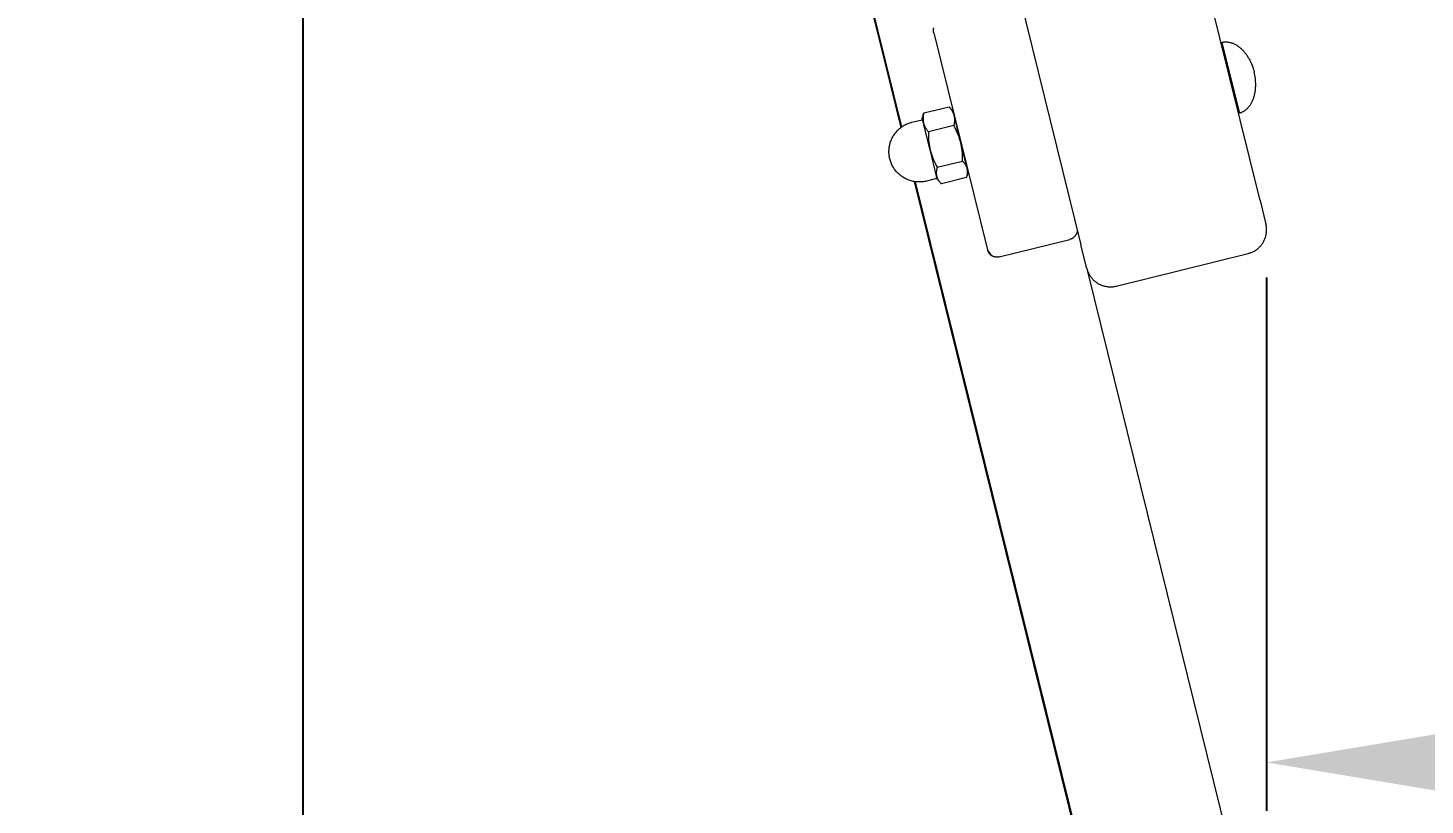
# Model space of a CAD drawing. Header units: millimetres. Extents: x -253 to 4295, y -442 to 2895.
# Drawn here: x 3233.6 to 3521.3, y 2589.8 to 2749.8 of the extents above; entities that cross this region are included whole.
import ezdxf

# ---------------------------------------------------------------- set-up
doc = ezdxf.new("R2010")
doc.units = ezdxf.units.MM
doc.layers.add('ZANO_R', color=7, linetype='Continuous', lineweight=0)
doc.layers.add('ZANO_W', color=1, linetype='Continuous', lineweight=0)
doc.styles.add('Arial', font='arial.ttf')
doc.styles.get("Standard").update_dxf_attribs({"font": 'ARIALUNI.TTF'})
doc.dimstyles.new('pl i ang', dxfattribs={"dimtxt": 50, "dimasz": 50, "dimexe": 1.25, "dimexo": 0.625, "dimgap": 10, "dimtad": 1, "dimtoh": 1, "dimtxsty": 'Standard', "dimcen": 2.5, "dimclrd": 1, "dimclre": 1, "dimclrt": 1, "dimadec": 0, "dimazin": 0, "dimtfac": 1, "dimtmove": 0, "dimatfit": 3, "dimfxl": 1, "dimarcsym": 1})

# ---------------------------------------------------------------- blocks, each defined once
blk = doc.blocks.new('*D395')
at = {"layer": 'ZANO_W', "color": 1, "lineweight": -2}
for p, q in [((3370, 2894.55), (3280.27, 2894.55)), ((3290.27, 2124.43), (3290.27, 2854.55)), ((3343, 2084.43), (3280.27, 2084.43))]:
    blk.add_line(p, q, dxfattribs=at)
at = {"layer": 'ZANO_W', "color": 1}
for points in [[(3296.94, 2854.55), (3283.6, 2854.55), (3290.27, 2894.55)], [(3283.6, 2124.43), (3296.94, 2124.43), (3290.27, 2084.43)]]:
    blk.add_solid(points, dxfattribs=at)
at = {"layer": 'ZANO_W', "color": 1, "insert": (3259.85, 2489.49), "char_height": 40, "attachment_point": 5, "rotation": 90, "style": 'Arial'}
blk.add_mtext('810', dxfattribs=at)
blk = doc.blocks.new('*D396')
at = {"layer": 'ZANO_W', "color": 1, "lineweight": -2}
for p, q in [((3488.7, 2698.4), (3488.7, 2588.57)), ((3931.85, 2465.46), (3931.85, 2608.57)), ((3528.7, 2598.57), (3891.85, 2598.57))]:
    blk.add_line(p, q, dxfattribs=at)
at = {"layer": 'ZANO_W', "color": 1}
for points in [[(3528.7, 2605.24), (3528.7, 2591.9), (3488.7, 2598.57)], [(3891.85, 2591.9), (3891.85, 2605.24), (3931.85, 2598.57)]]:
    blk.add_solid(points, dxfattribs=at)
at = {"layer": 'ZANO_W', "color": 1, "insert": (3710.28, 2629.01), "char_height": 40, "attachment_point": 5, "style": 'Arial'}
blk.add_mtext('443', dxfattribs=at)

msp = doc.modelspace()

# ---------------------------------------------------------------- linework, layer by layer
at = {"layer": 'ZANO_R'}
for p, q in [((3487.36, 2714.26), (3448.93, 2869.58)), ((3412.05, 2860.45), (3450.47, 2705.14)), ((3413.6, 2729.44), (3394.79, 2805.48)), ((3408.81, 2747.93), (3406.28, 2758.16)), ((3420.09, 2749.38), (3420.1, 2749.45)), ((3420.09, 2749.31), (3420.09, 2749.38)), ((3420.09, 2749.24), (3420.09, 2749.31)), ((3420.09, 2749.18), (3420.09, 2749.24)), ((3420.09, 2749.11), (3420.09, 2749.18)), ((3420.1, 2749.04), (3420.09, 2749.11)), ((3420.1, 2749.45), (3420.11, 2749.52)), ((3420.11, 2748.97), (3420.1, 2749.04)), ((3420.11, 2749.52), (3420.12, 2749.58)), ((3420.12, 2748.91), (3420.11, 2748.97)), ((3420.12, 2749.58), (3420.13, 2749.65)), ((3420.13, 2748.84), (3420.12, 2748.91)), ((3420.13, 2749.65), (3420.14, 2749.72)), ((3420.15, 2748.77), (3420.13, 2748.84)), ((3420.14, 2749.72), (3420.16, 2749.78)), ((3420.15, 2748.77), (3424.47, 2731.3)), ((3413.42, 2729.31), (3408.81, 2747.93)), ((3479.48, 2746.82), (3479.59, 2746.85)), ((3479.48, 2746.82), (3483.09, 2732.26)), ((3479.59, 2746.85), (3479.7, 2746.87)), ((3479.7, 2746.87), (3479.81, 2746.89)), ((3479.81, 2746.89), (3479.93, 2746.9)), ((3479.93, 2746.9), (3480.04, 2746.91)), ((3480.04, 2746.91), (3480.16, 2746.92)), ((3480.16, 2746.92), (3480.28, 2746.92)), ((3480.28, 2746.92), (3480.4, 2746.92)), ((3480.4, 2746.92), (3480.52, 2746.92)), ((3480.52, 2746.92), (3480.64, 2746.91)), ((3480.64, 2746.91), (3480.76, 2746.89)), ((3480.76, 2746.89), (3480.89, 2746.87)), ((3480.89, 2746.87), (3481.01, 2746.85)), ((3481.01, 2746.85), (3481.14, 2746.82)), ((3481.14, 2746.82), (3481.27, 2746.79)), ((3481.27, 2746.79), (3481.4, 2746.75)), ((3481.4, 2746.75), (3481.53, 2746.71)), ((3481.53, 2746.71), (3481.65, 2746.67)), ((3481.65, 2746.67), (3481.78, 2746.62)), ((3481.78, 2746.62), (3481.91, 2746.56)), ((3481.91, 2746.56), (3482.04, 2746.5)), ((3482.04, 2746.5), (3482.17, 2746.44)), ((3482.17, 2746.44), (3482.3, 2746.37)), ((3482.3, 2746.37), (3482.43, 2746.29)), ((3482.43, 2746.29), (3482.56, 2746.22)), ((3482.56, 2746.22), (3482.69, 2746.13)), ((3482.69, 2746.13), (3482.82, 2746.04)), ((3482.82, 2746.04), (3482.95, 2745.95)), ((3482.95, 2745.95), (3483.07, 2745.86)), ((3483.07, 2745.86), (3483.2, 2745.76)), ((3483.2, 2745.76), (3483.32, 2745.65)), ((3483.32, 2745.65), (3483.44, 2745.54)), ((3483.44, 2745.54), (3483.56, 2745.43)), ((3483.56, 2745.43), (3483.68, 2745.31)), ((3483.68, 2745.31), (3483.8, 2745.19)), ((3483.8, 2745.19), (3483.92, 2745.06)), ((3483.92, 2745.06), (3484.03, 2744.94)), ((3480.11, 2743.58), (3480.28, 2743.62)), ((3484.03, 2744.94), (3484.14, 2744.81)), ((3484.14, 2744.81), (3484.25, 2744.67)), ((3484.25, 2744.67), (3484.36, 2744.53)), ((3484.36, 2744.53), (3484.47, 2744.39)), ((3484.47, 2744.39), (3484.57, 2744.25)), ((3484.57, 2744.25), (3484.67, 2744.1)), ((3484.67, 2744.1), (3484.77, 2743.95)), ((3484.77, 2743.95), (3484.86, 2743.8)), ((3484.86, 2743.8), (3484.96, 2743.65)), ((3484.96, 2743.65), (3485.05, 2743.5)), ((3485.05, 2743.5), (3485.13, 2743.34)), ((3485.13, 2743.34), (3485.22, 2743.18)), ((3485.22, 2743.18), (3485.3, 2743.02)), ((3485.3, 2743.02), (3485.46, 2742.7)), ((3485.46, 2742.7), (3485.6, 2742.38)), ((3485.6, 2742.38), (3485.73, 2742.05)), ((3485.73, 2742.05), (3485.85, 2741.72)), ((3485.85, 2741.72), (3485.96, 2741.39)), ((3485.96, 2741.39), (3486.05, 2741.07)), ((3486.05, 2741.07), (3486.14, 2740.74)), ((3486.21, 2740.42), (3486.14, 2740.74)), ((3486.28, 2740.09), (3486.21, 2740.42)), ((3486.34, 2739.75), (3486.28, 2740.09)), ((3486.39, 2739.4), (3486.34, 2739.75)), ((3486.42, 2739.05), (3486.39, 2739.4)), ((3486.3, 2736.39), (3486.33, 2736.57)), ((3486.33, 2736.57), (3486.36, 2736.74)), ((3486.36, 2736.74), (3486.39, 2736.91)), ((3486.39, 2736.91), (3486.41, 2737.09)), ((3486.41, 2737.09), (3486.42, 2737.27)), ((3486.45, 2738.7), (3486.42, 2739.05)), ((3486.42, 2737.27), (3486.44, 2737.44)), ((3486.44, 2737.44), (3486.45, 2737.62)), ((3486.46, 2738.34), (3486.45, 2738.7)), ((3486.45, 2737.62), (3486.46, 2737.8)), ((3486.46, 2738.16), (3486.46, 2738.34)), ((3486.46, 2737.98), (3486.46, 2738.16)), ((3486.46, 2737.8), (3486.46, 2737.98)), ((3418.12, 2732.28), (3423.3, 2733.56)), ((3423.3, 2733.56), (3423.43, 2733.43)), ((3423.3, 2733.56), (3423.4, 2733.46)), ((3482.29, 2735.47), (3482.13, 2735.42)), ((3485.03, 2733.52), (3485.12, 2733.63)), ((3485.12, 2733.63), (3485.2, 2733.74)), ((3485.2, 2733.74), (3485.29, 2733.86)), ((3485.29, 2733.86), (3485.37, 2733.98)), ((3485.37, 2733.98), (3485.45, 2734.11)), ((3485.45, 2734.11), (3485.53, 2734.24)), ((3485.53, 2734.24), (3485.6, 2734.37)), ((3485.6, 2734.37), (3485.67, 2734.51)), ((3485.67, 2734.51), (3485.74, 2734.65)), ((3485.74, 2734.65), (3485.81, 2734.79)), ((3485.81, 2734.79), (3485.87, 2734.94)), ((3485.87, 2734.94), (3485.93, 2735.09)), ((3485.93, 2735.09), (3485.99, 2735.24)), ((3485.99, 2735.24), (3486.05, 2735.4)), ((3486.05, 2735.4), (3486.1, 2735.56)), ((3486.1, 2735.56), (3486.14, 2735.72)), ((3486.14, 2735.72), (3486.19, 2735.89)), ((3486.19, 2735.89), (3486.23, 2736.05)), ((3486.23, 2736.05), (3486.27, 2736.22)), ((3486.27, 2736.22), (3486.3, 2736.39)), ((3415.67, 2730.38), (3417.74, 2730.9)), ((3417.74, 2730.9), (3417.75, 2730.9)), ((3417.75, 2730.9), (3417.75, 2730.9)), ((3417.75, 2730.9), (3417.75, 2730.9)), ((3417.75, 2730.9), (3417.76, 2730.9)), ((3417.76, 2730.9), (3417.76, 2730.9)), ((3417.76, 2730.9), (3417.77, 2730.9)), ((3417.77, 2730.9), (3417.77, 2730.91)), ((3417.77, 2730.91), (3417.77, 2730.91)), ((3417.77, 2730.91), (3417.78, 2730.91)), ((3417.78, 2730.91), (3417.79, 2730.92)), ((3417.78, 2730.91), (3417.78, 2730.91)), ((3417.78, 2730.91), (3417.78, 2730.91)), ((3417.79, 2730.92), (3417.8, 2730.93)), ((3417.79, 2730.92), (3417.79, 2730.92)), ((3417.79, 2730.92), (3417.79, 2730.92)), ((3417.8, 2731.17), (3418.07, 2732.1)), ((3418.03, 2730.25), (3417.8, 2731.17)), ((3417.8, 2730.93), (3417.8, 2730.93)), ((3417.8, 2730.93), (3417.8, 2730.93)), ((3417.8, 2730.93), (3417.81, 2730.93)), ((3417.81, 2730.94), (3417.81, 2730.95)), ((3417.81, 2730.95), (3417.82, 2730.95)), ((3417.81, 2730.93), (3417.81, 2730.94)), ((3417.81, 2730.94), (3417.81, 2730.94)), ((3417.81, 2730.94), (3417.81, 2730.94)), ((3417.82, 2730.96), (3417.82, 2730.97)), ((3417.82, 2730.97), (3417.83, 2730.97)), ((3417.82, 2730.95), (3417.82, 2730.96)), ((3417.82, 2730.96), (3417.82, 2730.96)), ((3417.82, 2730.95), (3417.82, 2730.95)), ((3417.83, 2731.02), (3417.83, 2731.03)), ((3417.83, 2731.01), (3417.83, 2731.02)), ((3417.83, 2731.02), (3417.83, 2731.02)), ((3417.83, 2731), (3417.83, 2731.01)), ((3417.83, 2731.01), (3417.83, 2731.01)), ((3417.83, 2731.01), (3417.83, 2731.01)), ((3417.83, 2730.99), (3417.83, 2731)), ((3417.83, 2731), (3417.83, 2731)), ((3417.83, 2730.98), (3417.83, 2730.99)), ((3417.83, 2730.99), (3417.83, 2730.99)), ((3417.83, 2730.99), (3417.83, 2730.99)), ((3417.83, 2730.97), (3417.83, 2730.98)), ((3417.83, 2730.98), (3417.83, 2730.98)), ((3417.83, 2730.97), (3417.83, 2730.97)), ((3417.96, 2731.45), (3417.95, 2731.31)), ((3417.95, 2731.31), (3417.95, 2731.17)), ((3417.95, 2731.17), (3417.95, 2731.03)), ((3417.95, 2731.03), (3417.95, 2730.89)), ((3417.95, 2730.89), (3417.96, 2730.75)), ((3417.98, 2731.59), (3417.96, 2731.45)), ((3417.96, 2730.75), (3417.97, 2730.61)), ((3418, 2731.73), (3417.98, 2731.59)), ((3418.02, 2731.87), (3418, 2731.73)), ((3418.05, 2732.01), (3418.02, 2731.87)), ((3418.08, 2732.14), (3418.05, 2732.01)), ((3418.07, 2732.1), (3418.12, 2732.28)), ((3418.12, 2732.28), (3418.08, 2732.14)), ((3423.4, 2733.46), (3423.49, 2733.35)), ((3423.43, 2733.43), (3424.11, 2732.73)), ((3423.49, 2733.35), (3423.58, 2733.24)), ((3423.58, 2733.24), (3423.67, 2733.13)), ((3423.67, 2733.13), (3423.75, 2733.02)), ((3423.75, 2733.02), (3423.83, 2732.9)), ((3423.83, 2732.9), (3423.91, 2732.78)), ((3423.91, 2732.78), (3423.98, 2732.66)), ((3423.98, 2732.66), (3424.04, 2732.54)), ((3424.04, 2732.54), (3424.1, 2732.41)), ((3424.1, 2732.41), (3424.16, 2732.28)), ((3424.34, 2731.81), (3424.11, 2732.73)), ((3424.16, 2732.28), (3424.22, 2732.15)), ((3424.22, 2732.15), (3424.27, 2732.02)), ((3424.27, 2732.02), (3424.31, 2731.89)), ((3424.31, 2731.89), (3424.35, 2731.75)), ((3424.35, 2731.75), (3424.38, 2731.62)), ((3425.7, 2726.28), (3424.36, 2731.7)), ((3424.38, 2731.62), (3424.4, 2731.48)), ((3424.4, 2731.48), (3424.42, 2731.34)), ((3424.42, 2731.34), (3424.43, 2731.2)), ((3424.43, 2731.2), (3424.44, 2731.06)), ((3424.44, 2731.06), (3424.44, 2730.92)), ((3424.44, 2730.92), (3424.44, 2730.78)), ((3424.44, 2730.78), (3424.44, 2730.64)), ((3424.47, 2731.3), (3426.87, 2721.59)), ((3483.09, 2732.26), (3483.19, 2732.29)), ((3483.19, 2732.29), (3483.3, 2732.32)), ((3483.3, 2732.32), (3483.41, 2732.36)), ((3483.41, 2732.36), (3483.52, 2732.4)), ((3483.52, 2732.4), (3483.62, 2732.44)), ((3483.62, 2732.44), (3483.73, 2732.49)), ((3483.73, 2732.49), (3483.83, 2732.55)), ((3483.83, 2732.55), (3483.94, 2732.6)), ((3483.94, 2732.6), (3484.04, 2732.66)), ((3484.04, 2732.66), (3484.15, 2732.73)), ((3484.15, 2732.73), (3484.25, 2732.8)), ((3484.25, 2732.8), (3484.35, 2732.87)), ((3484.35, 2732.87), (3484.45, 2732.95)), ((3484.45, 2732.95), (3484.55, 2733.04)), ((3484.55, 2733.04), (3484.65, 2733.12)), ((3484.65, 2733.12), (3484.75, 2733.22)), ((3484.75, 2733.22), (3484.84, 2733.31)), ((3484.84, 2733.31), (3484.93, 2733.41)), ((3484.93, 2733.41), (3485.03, 2733.52)), ((3411.94, 2727.73), (3412.06, 2727.9)), ((3412.06, 2727.9), (3412.18, 2728.08)), ((3412.18, 2728.08), (3412.31, 2728.24)), ((3412.31, 2728.24), (3412.45, 2728.41)), ((3412.45, 2728.41), (3412.59, 2728.57)), ((3412.59, 2728.57), (3412.74, 2728.72)), ((3412.74, 2728.72), (3412.89, 2728.87)), ((3412.89, 2728.87), (3413.05, 2729.01)), ((3413.05, 2729.01), (3413.21, 2729.15)), ((3413.21, 2729.15), (3413.38, 2729.28)), ((3413.38, 2729.28), (3413.55, 2729.41)), ((3413.55, 2729.41), (3413.73, 2729.53)), ((3413.73, 2729.53), (3413.91, 2729.65)), ((3413.91, 2729.65), (3414.09, 2729.75)), ((3414.09, 2729.75), (3414.28, 2729.86)), ((3414.28, 2729.86), (3414.47, 2729.95)), ((3414.47, 2729.95), (3414.67, 2730.04)), ((3414.67, 2730.04), (3414.86, 2730.12)), ((3414.86, 2730.12), (3415.06, 2730.2)), ((3415.06, 2730.2), (3415.26, 2730.27)), ((3415.26, 2730.27), (3415.47, 2730.33)), ((3415.47, 2730.33), (3415.67, 2730.38)), ((3417.97, 2730.61), (3417.99, 2730.47)), ((3417.99, 2730.47), (3418.01, 2730.33)), ((3418.01, 2730.33), (3418.04, 2730.19)), ((3418.04, 2730.19), (3418.08, 2730.06)), ((3419.4, 2724.71), (3418.05, 2730.14)), ((3418.08, 2730.06), (3418.13, 2729.92)), ((3418.13, 2729.92), (3418.17, 2729.79)), ((3418.17, 2729.79), (3418.23, 2729.66)), ((3418.23, 2729.66), (3418.29, 2729.53)), ((3418.29, 2729.53), (3418.35, 2729.41)), ((3418.35, 2729.41), (3418.41, 2729.28)), ((3418.41, 2729.28), (3418.48, 2729.16)), ((3418.48, 2729.16), (3418.56, 2729.04)), ((3418.56, 2729.04), (3418.64, 2728.93)), ((3418.64, 2728.93), (3418.72, 2728.81)), ((3418.72, 2728.81), (3418.81, 2728.7)), ((3418.81, 2728.7), (3418.9, 2728.59)), ((3418.9, 2728.59), (3418.99, 2728.49)), ((3418.99, 2728.49), (3419.09, 2728.39)), ((3419.09, 2728.39), (3419.07, 2727.96)), ((3419.07, 2727.96), (3419.07, 2727.54)), ((3424.27, 2729.67), (3419.09, 2728.39)), ((3424.31, 2729.8), (3424.27, 2729.67)), ((3424.48, 2729.3), (3424.27, 2729.67)), ((3424.34, 2729.94), (3424.31, 2729.8)), ((3424.37, 2730.08), (3424.34, 2729.94)), ((3424.39, 2730.22), (3424.37, 2730.08)), ((3424.41, 2730.36), (3424.39, 2730.22)), ((3424.43, 2730.49), (3424.41, 2730.36)), ((3424.44, 2730.64), (3424.43, 2730.49)), ((3424.68, 2728.93), (3424.48, 2729.3)), ((3424.87, 2728.55), (3424.68, 2728.93)), ((3424.81, 2729.89), (3424.82, 2729.9)), ((3425.04, 2728.16), (3424.87, 2728.55)), ((3425.21, 2727.77), (3425.04, 2728.16)), ((3410.94, 2724.72), (3410.96, 2724.93)), ((3410.96, 2724.93), (3410.98, 2725.15)), ((3410.98, 2725.15), (3411.01, 2725.36)), ((3411.01, 2725.36), (3411.05, 2725.57)), ((3411.05, 2725.57), (3411.1, 2725.78)), ((3411.1, 2725.78), (3411.15, 2725.98)), ((3411.15, 2725.98), (3411.21, 2726.19)), ((3411.21, 2726.19), (3411.28, 2726.39)), ((3411.28, 2726.39), (3411.35, 2726.59)), ((3411.35, 2726.59), (3411.43, 2726.79)), ((3411.43, 2726.79), (3411.52, 2726.98)), ((3411.52, 2726.98), (3411.62, 2727.17)), ((3411.62, 2727.17), (3411.72, 2727.36)), ((3411.72, 2727.36), (3411.82, 2727.55)), ((3411.82, 2727.55), (3411.94, 2727.73)), ((3419.07, 2727.54), (3419.08, 2727.12)), ((3419.08, 2727.12), (3419.1, 2726.69)), ((3419.1, 2726.69), (3419.14, 2726.27)), ((3419.14, 2726.27), (3419.19, 2725.85)), ((3419.19, 2725.85), (3419.25, 2725.43)), ((3419.25, 2725.43), (3419.33, 2725.02)), ((3419.33, 2725.02), (3419.42, 2724.61)), ((3425.36, 2727.38), (3425.21, 2727.77)), ((3425.49, 2726.98), (3425.36, 2727.38)), ((3425.62, 2726.58), (3425.49, 2726.98)), ((3425.73, 2726.17), (3425.62, 2726.58)), ((3425.82, 2725.75), (3425.73, 2726.17)), ((3427.04, 2720.88), (3425.76, 2726.06)), ((3425.9, 2725.34), (3425.82, 2725.75)), ((3425.96, 2724.92), (3425.9, 2725.34)), ((3426.02, 2724.5), (3425.96, 2724.92)), ((3410.93, 2724.51), (3410.94, 2724.72)), ((3410.93, 2724.29), (3410.93, 2724.51)), ((3410.93, 2724.08), (3410.93, 2724.29)), ((3410.94, 2723.87), (3410.93, 2724.08)), ((3410.96, 2723.66), (3410.94, 2723.87)), ((3410.99, 2723.44), (3410.96, 2723.66)), ((3411.02, 2723.23), (3410.99, 2723.44)), ((3411.06, 2723.02), (3411.02, 2723.23)), ((3411.11, 2722.82), (3411.06, 2723.02)), ((3411.16, 2722.61), (3411.11, 2722.82)), ((3411.23, 2722.41), (3411.16, 2722.61)), ((3411.29, 2722.2), (3411.23, 2722.41)), ((3411.37, 2722), (3411.29, 2722.2)), ((3419.42, 2724.61), (3419.54, 2724.2)), ((3420.74, 2719.3), (3419.45, 2724.51)), ((3419.54, 2724.2), (3419.66, 2723.79)), ((3419.66, 2723.79), (3419.8, 2723.39)), ((3419.8, 2723.39), (3419.95, 2723)), ((3419.95, 2723), (3420.11, 2722.61)), ((3420.11, 2722.61), (3420.29, 2722.22)), ((3420.29, 2722.22), (3420.48, 2721.84)), ((3420.89, 2721.11), (3426.07, 2722.39)), ((3426.05, 2724.08), (3426.02, 2724.5)), ((3426.08, 2723.66), (3426.05, 2724.08)), ((3426.07, 2722.39), (3426.09, 2722.81)), ((3426.15, 2722.31), (3426.07, 2722.39)), ((3426.09, 2723.23), (3426.08, 2723.66)), ((3426.09, 2722.81), (3426.09, 2723.23)), ((3426.23, 2722.24), (3426.15, 2722.31)), ((3426.3, 2722.16), (3426.23, 2722.24)), ((3426.38, 2722.08), (3426.3, 2722.16)), ((3426.45, 2721.99), (3426.38, 2722.08)), ((3411.45, 2721.81), (3411.37, 2722)), ((3411.54, 2721.61), (3411.45, 2721.81)), ((3411.64, 2721.42), (3411.54, 2721.61)), ((3411.74, 2721.23), (3411.64, 2721.42)), ((3411.85, 2721.05), (3411.74, 2721.23)), ((3411.96, 2720.87), (3411.85, 2721.05)), ((3412.08, 2720.69), (3411.96, 2720.87)), ((3412.21, 2720.52), (3412.08, 2720.69)), ((3412.34, 2720.36), (3412.21, 2720.52)), ((3412.48, 2720.19), (3412.34, 2720.36)), ((3412.62, 2720.03), (3412.48, 2720.19)), ((3412.77, 2719.88), (3412.62, 2720.03)), ((3412.93, 2719.73), (3412.77, 2719.88)), ((3413.09, 2719.59), (3412.93, 2719.73)), ((3413.25, 2719.45), (3413.09, 2719.59)), ((3413.42, 2719.32), (3413.25, 2719.45)), ((3413.59, 2719.2), (3413.42, 2719.32)), ((3413.77, 2719.08), (3413.59, 2719.2)), ((3420.48, 2721.84), (3420.68, 2721.47)), ((3420.68, 2721.47), (3420.89, 2721.11)), ((3420.69, 2720.25), (3420.68, 2720.14)), ((3420.68, 2720.14), (3420.68, 2720.03)), ((3420.68, 2720.03), (3420.68, 2719.92)), ((3420.68, 2719.92), (3420.68, 2719.82)), ((3420.68, 2719.82), (3420.68, 2719.71)), ((3420.68, 2719.71), (3420.69, 2719.6)), ((3420.7, 2720.36), (3420.69, 2720.25)), ((3420.69, 2719.6), (3420.71, 2719.49)), ((3420.72, 2720.47), (3420.7, 2720.36)), ((3420.71, 2719.49), (3420.72, 2719.38)), ((3420.74, 2720.58), (3420.72, 2720.47)), ((3420.72, 2719.38), (3420.74, 2719.27)), ((3420.76, 2720.69), (3420.74, 2720.58)), ((3420.74, 2719.27), (3420.78, 2719.17)), ((3420.88, 2718.72), (3420.75, 2719.23)), ((3420.79, 2720.79), (3420.76, 2720.69)), ((3420.78, 2719.17), (3420.81, 2719.06)), ((3420.82, 2720.9), (3420.79, 2720.79)), ((3420.85, 2721), (3420.82, 2720.9)), ((3420.89, 2721.11), (3420.85, 2721)), ((3426.52, 2721.91), (3426.45, 2721.99)), ((3426.58, 2721.82), (3426.52, 2721.91)), ((3426.64, 2721.73), (3426.58, 2721.82)), ((3426.7, 2721.63), (3426.64, 2721.73)), ((3426.76, 2721.54), (3426.7, 2721.63)), ((3426.81, 2721.44), (3426.76, 2721.54)), ((3426.86, 2721.34), (3426.81, 2721.44)), ((3426.84, 2721.74), (3426.83, 2721.74)), ((3426.9, 2721.25), (3426.86, 2721.34)), ((3426.87, 2721.59), (3431.2, 2704.12)), ((3426.95, 2721.14), (3426.9, 2721.25)), ((3426.98, 2721.04), (3426.95, 2721.14)), ((3426.95, 2719.1), (3426.98, 2719.21)), ((3427.02, 2720.94), (3426.98, 2721.04)), ((3427.23, 2720.11), (3426.98, 2719.24)), ((3426.98, 2719.21), (3427.01, 2719.31)), ((3427.01, 2719.31), (3427.03, 2719.42)), ((3427.05, 2720.83), (3427.02, 2720.94)), ((3427.03, 2719.42), (3427.06, 2719.53)), ((3427.07, 2720.73), (3427.05, 2720.83)), ((3427.19, 2720.28), (3427.06, 2720.79)), ((3427.06, 2719.53), (3427.08, 2719.63)), ((3427.09, 2720.62), (3427.07, 2720.73)), ((3427.08, 2719.63), (3427.09, 2719.74)), ((3427.1, 2720.51), (3427.09, 2720.62)), ((3427.09, 2719.74), (3427.11, 2719.85)), ((3427.11, 2720.4), (3427.1, 2720.51)), ((3427.12, 2720.29), (3427.11, 2720.4)), ((3427.11, 2719.96), (3427.12, 2720.07)), ((3427.11, 2719.85), (3427.11, 2719.96)), ((3427.12, 2720.18), (3427.12, 2720.29)), ((3427.12, 2720.07), (3427.12, 2720.18)), ((3427.22, 2720.15), (3427.19, 2720.28)), ((3427.23, 2720.12), (3427.22, 2720.15)), ((3427.23, 2720.11), (3427.23, 2720.12)), ((3427.23, 2720.11), (3427.23, 2720.11)), ((3427.23, 2720.11), (3427.23, 2720.11)), ((3427.23, 2720.11), (3427.23, 2720.11)), ((3427.23, 2720.11), (3427.23, 2720.11)), ((3427.23, 2720.11), (3427.23, 2720.11)), ((3413.95, 2718.97), (3413.77, 2719.08)), ((3414.13, 2718.86), (3413.95, 2718.97)), ((3414.32, 2718.76), (3414.13, 2718.86)), ((3414.51, 2718.66), (3414.32, 2718.76)), ((3414.71, 2718.58), (3414.51, 2718.66)), ((3414.9, 2718.49), (3414.71, 2718.58)), ((3415.1, 2718.42), (3414.9, 2718.49)), ((3415.31, 2718.35), (3415.1, 2718.42)), ((3415.51, 2718.29), (3415.31, 2718.35)), ((3415.72, 2718.24), (3415.51, 2718.29)), ((3415.93, 2718.19), (3415.72, 2718.24)), ((3416.14, 2718.15), (3415.93, 2718.19)), ((3416.35, 2718.12), (3416.14, 2718.15)), ((3516.35, 2313.28), (3416.18, 2718.15)), ((3416.56, 2718.1), (3416.35, 2718.12)), ((3515.29, 2318.43), (3416.4, 2718.12)), ((3416.77, 2718.08), (3416.56, 2718.1)), ((3416.99, 2718.07), (3416.77, 2718.08)), ((3417.2, 2718.07), (3416.99, 2718.07)), ((3417.41, 2718.07), (3417.2, 2718.07)), ((3417.63, 2718.08), (3417.41, 2718.07)), ((3417.84, 2718.1), (3417.63, 2718.08)), ((3418.05, 2718.13), (3417.84, 2718.1)), ((3418.26, 2718.16), (3418.05, 2718.13)), ((3418.47, 2718.2), (3418.26, 2718.16)), ((3418.68, 2718.25), (3418.47, 2718.2)), ((3420.75, 2718.76), (3418.68, 2718.25)), ((3420.76, 2718.76), (3420.75, 2718.76)), ((3420.75, 2718.76), (3420.75, 2718.76)), ((3420.75, 2718.76), (3420.75, 2718.76)), ((3420.77, 2718.77), (3420.76, 2718.76)), ((3420.76, 2718.76), (3420.76, 2718.76)), ((3420.78, 2718.77), (3420.77, 2718.77)), ((3420.77, 2718.77), (3420.77, 2718.77)), ((3420.77, 2718.77), (3420.77, 2718.77)), ((3420.79, 2718.76), (3420.78, 2718.77)), ((3420.78, 2718.77), (3420.78, 2718.77)), ((3420.8, 2718.76), (3420.79, 2718.76)), ((3420.79, 2718.76), (3420.79, 2718.76)), ((3420.79, 2718.76), (3420.79, 2718.76)), ((3420.81, 2718.76), (3420.8, 2718.76)), ((3420.8, 2718.76), (3420.8, 2718.76)), ((3420.81, 2719.06), (3420.85, 2718.96)), ((3420.82, 2718.76), (3420.81, 2718.76)), ((3420.81, 2718.76), (3420.81, 2718.76)), ((3420.81, 2718.76), (3420.81, 2718.76)), ((3420.83, 2718.75), (3420.82, 2718.76)), ((3420.82, 2718.76), (3420.82, 2718.76)), ((3420.84, 2718.75), (3420.83, 2718.75)), ((3420.83, 2718.75), (3420.83, 2718.75)), ((3420.83, 2718.75), (3420.83, 2718.75)), ((3420.84, 2718.74), (3420.84, 2718.75)), ((3420.84, 2718.75), (3420.84, 2718.75)), ((3420.85, 2718.74), (3420.84, 2718.74)), ((3420.85, 2718.96), (3420.89, 2718.86)), ((3420.86, 2718.73), (3420.85, 2718.74)), ((3420.85, 2718.74), (3420.85, 2718.74)), ((3420.85, 2718.74), (3420.85, 2718.74)), ((3420.86, 2718.72), (3420.86, 2718.73)), ((3420.86, 2718.73), (3420.86, 2718.73)), ((3420.86, 2718.73), (3420.86, 2718.73)), ((3420.87, 2718.72), (3420.86, 2718.72)), ((3420.87, 2718.71), (3420.87, 2718.72)), ((3420.87, 2718.72), (3420.87, 2718.72)), ((3420.87, 2718.72), (3420.87, 2718.72)), ((3420.88, 2718.71), (3420.87, 2718.71)), ((3420.91, 2718.59), (3420.88, 2718.72)), ((3420.88, 2718.7), (3420.88, 2718.71)), ((3420.88, 2718.69), (3420.88, 2718.7)), ((3420.88, 2718.7), (3420.88, 2718.7)), ((3420.88, 2718.7), (3420.88, 2718.7)), ((3420.89, 2718.69), (3420.88, 2718.69)), ((3420.88, 2718.69), (3420.88, 2718.69)), ((3420.89, 2718.86), (3420.94, 2718.76)), ((3420.89, 2718.68), (3420.89, 2718.69)), ((3420.92, 2718.56), (3420.91, 2718.59)), ((3420.92, 2718.55), (3420.92, 2718.56)), ((3421.55, 2717.89), (3420.92, 2718.55)), ((3420.92, 2718.55), (3420.92, 2718.55)), ((3420.92, 2718.55), (3420.92, 2718.55)), ((3420.92, 2718.55), (3420.92, 2718.55)), ((3420.92, 2718.55), (3420.92, 2718.55)), ((3420.92, 2718.55), (3420.92, 2718.55)), ((3420.94, 2718.76), (3420.99, 2718.66)), ((3420.99, 2718.66), (3421.04, 2718.57)), ((3421.04, 2718.57), (3421.1, 2718.47)), ((3421.1, 2718.47), (3421.15, 2718.38)), ((3421.15, 2718.38), (3421.22, 2718.29)), ((3421.22, 2718.29), (3421.28, 2718.2)), ((3421.28, 2718.2), (3421.35, 2718.11)), ((3421.35, 2718.11), (3421.42, 2718.03)), ((3421.42, 2718.03), (3421.49, 2717.95)), ((3421.49, 2717.95), (3421.57, 2717.87)), ((3421.57, 2717.87), (3421.64, 2717.79)), ((3421.64, 2717.79), (3421.73, 2717.72)), ((3426.91, 2719), (3421.73, 2717.72)), ((3426.91, 2719), (3426.95, 2719.1)), ((3487.36, 2714.26), (3488.56, 2709.41)), ((3449.63, 2707.67), (3449.61, 2707.6)), ((3449.64, 2707.74), (3449.63, 2707.67)), ((3449.66, 2707.8), (3449.64, 2707.74)), ((3449.67, 2707.87), (3449.66, 2707.8)), ((3449.68, 2707.94), (3449.67, 2707.87)), ((3449.69, 2708), (3449.68, 2707.94)), ((3449.7, 2708.14), (3449.69, 2708.07)), ((3449.69, 2708.07), (3449.69, 2708)), ((3449.7, 2708.27), (3449.7, 2708.21)), ((3449.7, 2708.21), (3449.7, 2708.14)), ((3488.6, 2709.24), (3488.56, 2709.41)), ((3488.63, 2709.08), (3488.6, 2709.24)), ((3488.66, 2708.91), (3488.63, 2709.08)), ((3488.68, 2708.74), (3488.66, 2708.91)), ((3488.66, 2707.55), (3488.68, 2707.72)), ((3488.7, 2708.57), (3488.68, 2708.74)), ((3488.68, 2707.72), (3488.7, 2707.89)), ((3488.7, 2708.4), (3488.7, 2708.57)), ((3488.71, 2708.23), (3488.7, 2708.4)), ((3488.7, 2707.89), (3488.71, 2708.06)), ((3488.71, 2708.06), (3488.71, 2708.23)), ((3433.62, 2702.66), (3448.18, 2706.26)), ((3448.25, 2706.28), (3448.18, 2706.26)), ((3448.31, 2706.3), (3448.25, 2706.28)), ((3448.38, 2706.32), (3448.31, 2706.3)), ((3448.44, 2706.34), (3448.38, 2706.32)), ((3448.5, 2706.37), (3448.44, 2706.34)), ((3448.56, 2706.4), (3448.5, 2706.37)), ((3448.63, 2706.43), (3448.56, 2706.4)), ((3448.69, 2706.46), (3448.63, 2706.43)), ((3448.74, 2706.5), (3448.69, 2706.46)), ((3448.8, 2706.53), (3448.74, 2706.5)), ((3448.86, 2706.57), (3448.8, 2706.53)), ((3448.91, 2706.61), (3448.86, 2706.57)), ((3448.97, 2706.66), (3448.91, 2706.61)), ((3449.02, 2706.7), (3448.97, 2706.66)), ((3449.07, 2706.75), (3449.02, 2706.7)), ((3449.12, 2706.79), (3449.07, 2706.75)), ((3449.17, 2706.84), (3449.12, 2706.79)), ((3449.21, 2706.89), (3449.17, 2706.84)), ((3449.25, 2706.95), (3449.21, 2706.89)), ((3449.3, 2707), (3449.25, 2706.95)), ((3449.34, 2707.05), (3449.3, 2707)), ((3449.38, 2707.11), (3449.34, 2707.05)), ((3449.41, 2707.17), (3449.38, 2707.11)), ((3449.45, 2707.23), (3449.41, 2707.17)), ((3449.48, 2707.29), (3449.45, 2707.23)), ((3449.51, 2707.35), (3449.48, 2707.29)), ((3449.54, 2707.41), (3449.51, 2707.35)), ((3449.56, 2707.48), (3449.54, 2707.41)), ((3449.59, 2707.54), (3449.56, 2707.48)), ((3449.61, 2707.6), (3449.59, 2707.54)), ((3451.67, 2700.29), (3450.47, 2705.14)), ((3487.26, 2704.69), (3487.37, 2704.81)), ((3487.37, 2704.81), (3487.49, 2704.94)), ((3487.49, 2704.94), (3487.6, 2705.07)), ((3487.6, 2705.07), (3487.7, 2705.2)), ((3487.7, 2705.2), (3487.8, 2705.34)), ((3487.8, 2705.34), (3487.9, 2705.48)), ((3487.9, 2705.48), (3487.99, 2705.63)), ((3487.99, 2705.63), (3488.08, 2705.77)), ((3488.08, 2705.77), (3488.16, 2705.92)), ((3488.16, 2705.92), (3488.23, 2706.08)), ((3488.23, 2706.08), (3488.3, 2706.23)), ((3488.3, 2706.23), (3488.37, 2706.39)), ((3488.37, 2706.39), (3488.43, 2706.55)), ((3488.43, 2706.55), (3488.48, 2706.71)), ((3488.48, 2706.71), (3488.53, 2706.88)), ((3488.53, 2706.88), (3488.57, 2707.04)), ((3488.57, 2707.04), (3488.61, 2707.21)), ((3488.61, 2707.21), (3488.64, 2707.38)), ((3488.64, 2707.38), (3488.66, 2707.55)), ((3432.1, 2702.89), (3431.2, 2704.12)), ((3431.2, 2704.12), (3431.21, 2704.05)), ((3431.21, 2704.05), (3431.23, 2703.99)), ((3431.23, 2703.99), (3431.26, 2703.92)), ((3431.26, 2703.92), (3431.28, 2703.86)), ((3431.28, 2703.86), (3431.31, 2703.8)), ((3431.31, 2703.8), (3431.33, 2703.73)), ((3431.33, 2703.73), (3431.37, 2703.67)), ((3431.37, 2703.67), (3431.4, 2703.61)), ((3431.4, 2703.61), (3431.43, 2703.55)), ((3431.43, 2703.55), (3431.47, 2703.5)), ((3431.47, 2703.5), (3431.51, 2703.44)), ((3431.51, 2703.44), (3431.55, 2703.39)), ((3431.55, 2703.39), (3431.59, 2703.33)), ((3431.59, 2703.33), (3431.63, 2703.28)), ((3431.63, 2703.28), (3431.68, 2703.23)), ((3431.68, 2703.23), (3431.73, 2703.18)), ((3431.73, 2703.18), (3431.78, 2703.13)), ((3431.78, 2703.13), (3431.83, 2703.09)), ((3431.83, 2703.09), (3431.88, 2703.04)), ((3431.88, 2703.04), (3431.93, 2703)), ((3431.93, 2703), (3431.99, 2702.96)), ((3431.99, 2702.96), (3432.05, 2702.92)), ((3432.05, 2702.92), (3432.1, 2702.89)), ((3432.16, 2702.85), (3432.1, 2702.89)), ((3432.22, 2702.82), (3432.16, 2702.85)), ((3432.29, 2702.79), (3432.22, 2702.82)), ((3432.35, 2702.76), (3432.29, 2702.79)), ((3432.41, 2702.74), (3432.35, 2702.76)), ((3432.47, 2702.71), (3432.41, 2702.74)), ((3432.54, 2702.69), (3432.47, 2702.71)), ((3432.6, 2702.67), (3432.54, 2702.69)), ((3432.67, 2702.65), (3432.6, 2702.67)), ((3432.74, 2702.64), (3432.67, 2702.65)), ((3432.8, 2702.63), (3432.74, 2702.64)), ((3432.87, 2702.62), (3432.8, 2702.63)), ((3432.94, 2702.61), (3432.87, 2702.62)), ((3433.01, 2702.6), (3432.94, 2702.61)), ((3433.08, 2702.6), (3433.01, 2702.6)), ((3433.14, 2702.6), (3433.08, 2702.6)), ((3433.21, 2702.6), (3433.14, 2702.6)), ((3433.28, 2702.6), (3433.21, 2702.6)), ((3433.35, 2702.61), (3433.28, 2702.6)), ((3433.42, 2702.62), (3433.35, 2702.61)), ((3433.48, 2702.63), (3433.42, 2702.62)), ((3433.55, 2702.64), (3433.48, 2702.63)), ((3433.62, 2702.66), (3433.55, 2702.64)), ((3457.73, 2696.63), (3484.91, 2703.36)), ((3484.91, 2703.36), (3485.07, 2703.4)), ((3485.07, 2703.4), (3485.24, 2703.45)), ((3485.24, 2703.45), (3485.4, 2703.5)), ((3485.4, 2703.5), (3485.56, 2703.56)), ((3485.56, 2703.56), (3485.72, 2703.63)), ((3485.72, 2703.63), (3485.87, 2703.7)), ((3485.87, 2703.7), (3486.02, 2703.78)), ((3486.02, 2703.78), (3486.17, 2703.86)), ((3486.17, 2703.86), (3486.32, 2703.95)), ((3486.32, 2703.95), (3486.47, 2704.04)), ((3486.47, 2704.04), (3486.61, 2704.13)), ((3486.61, 2704.13), (3486.74, 2704.24)), ((3486.74, 2704.24), (3486.88, 2704.34)), ((3486.88, 2704.34), (3487.01, 2704.45)), ((3487.01, 2704.45), (3487.13, 2704.57)), ((3487.13, 2704.57), (3487.26, 2704.69)), ((3451.67, 2700.29), (3451.67, 2700.28)), ((3451.67, 2700.28), (3451.72, 2700.12)), ((3451.72, 2700.12), (3451.77, 2699.96)), ((3451.77, 2699.96), (3451.82, 2699.79)), ((3451.82, 2699.79), (3451.88, 2699.63)), ((3505.77, 2481.81), (3451.87, 2699.66)), ((3451.88, 2699.63), (3451.95, 2699.48)), ((3451.95, 2699.48), (3452.02, 2699.32)), ((3452.02, 2699.32), (3452.1, 2699.17)), ((3452.1, 2699.17), (3452.18, 2699.02)), ((3452.18, 2699.02), (3452.27, 2698.87)), ((3452.27, 2698.87), (3452.36, 2698.73)), ((3452.36, 2698.73), (3452.45, 2698.59)), ((3452.45, 2698.59), (3452.55, 2698.45)), ((3452.55, 2698.45), (3452.66, 2698.32)), ((3452.66, 2698.32), (3452.77, 2698.19)), ((3452.77, 2698.19), (3452.89, 2698.06)), ((3452.89, 2698.06), (3453, 2697.94)), ((3453, 2697.94), (3453.13, 2697.82)), ((3453.13, 2697.82), (3453.26, 2697.7)), ((3453.26, 2697.7), (3453.39, 2697.59)), ((3453.39, 2697.59), (3453.52, 2697.49)), ((3453.52, 2697.49), (3453.66, 2697.39)), ((3453.66, 2697.39), (3453.8, 2697.29)), ((3453.8, 2697.29), (3453.95, 2697.2)), ((3453.95, 2697.2), (3454.09, 2697.12)), ((3454.09, 2697.12), (3454.24, 2697.04)), ((3454.24, 2697.04), (3454.4, 2696.96)), ((3454.4, 2696.96), (3454.55, 2696.89)), ((3454.55, 2696.89), (3454.71, 2696.83)), ((3454.71, 2696.83), (3454.87, 2696.77)), ((3454.87, 2696.77), (3455.03, 2696.71)), ((3455.03, 2696.71), (3455.2, 2696.67)), ((3455.2, 2696.67), (3455.36, 2696.62)), ((3455.36, 2696.62), (3455.53, 2696.59)), ((3455.53, 2696.59), (3455.7, 2696.55)), ((3455.7, 2696.55), (3455.86, 2696.53)), ((3455.86, 2696.53), (3456.03, 2696.51)), ((3456.03, 2696.51), (3456.2, 2696.49)), ((3456.2, 2696.49), (3456.37, 2696.49)), ((3456.37, 2696.49), (3456.55, 2696.48)), ((3456.55, 2696.48), (3456.72, 2696.49)), ((3456.72, 2696.49), (3456.89, 2696.5)), ((3456.89, 2696.5), (3457.06, 2696.51)), ((3457.06, 2696.51), (3457.23, 2696.53)), ((3457.23, 2696.53), (3457.39, 2696.56)), ((3457.39, 2696.56), (3457.56, 2696.59)), ((3457.56, 2696.59), (3457.73, 2696.63))]:
    msp.add_line(p, q, dxfattribs=at)

# ---------------------------------------------------------------- dimensions: what is measured, and where the dimension line sits
at = {"layer": 'ZANO_W'}
dim = msp.add_linear_dim(base=(3290.27, 2894.55), p1=(3353, 2084.43), p2=(3380, 2894.55), angle=90, dimstyle='pl i ang', override={"dimtxt": 40, "dimasz": 40, "dimexe": 10, "dimexo": 10, "dimtoh": 0, "dimdec": 0, "dimtxsty": 'Arial', "dimtdec": 0, "dimtmove": 1}, dxfattribs=at)
dim.commit()
dim.dimension.update_dxf_attribs({"geometry": '*D395', "text_midpoint": (3259.85, 2489.49)})
dim = msp.add_linear_dim(base=(3931.85, 2598.57), p1=(3488.7, 2708.4), p2=(3931.85, 2455.46), dimstyle='pl i ang', override={"dimtxt": 40, "dimasz": 40, "dimexe": 10, "dimexo": 10, "dimtoh": 0, "dimdec": 0, "dimtxsty": 'Arial', "dimtdec": 0, "dimtmove": 1}, dxfattribs=at)
dim.commit()
dim.dimension.update_dxf_attribs({"geometry": '*D396', "text_midpoint": (3710.28, 2629.01)})

doc.saveas('drawing.dxf')
